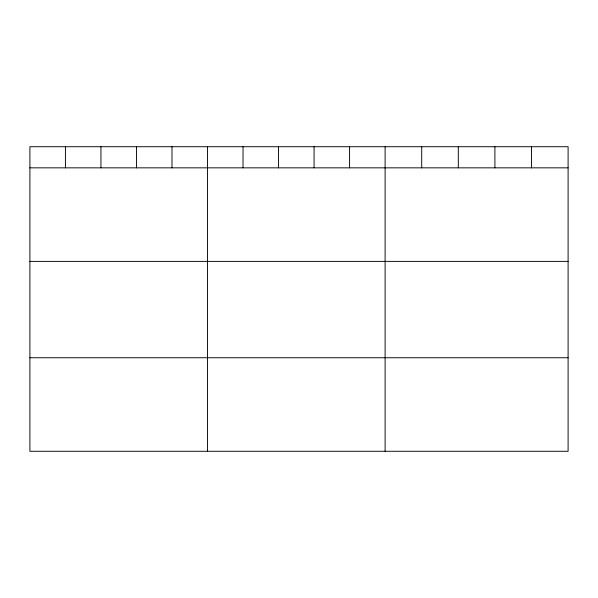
<?xml version="1.0" encoding="UTF-8"?>
<svg xmlns="http://www.w3.org/2000/svg" width="598" height="598" viewBox="0 0 598 598"><rect width="100%" height="100%" fill="white"/><g stroke="black" fill="none" stroke-linecap="round" stroke-linejoin="round"><path stroke-width="0.9" d="M568.1 167.844L568.1 451.281L29.9 451.281L29.9 146.719L568.1 146.719L568.1 167.844L29.9 167.844M29.9 261.378L568.1 261.378M29.9 357.746L568.1 357.746M531.502 146.719L531.502 167.844M494.905 146.719L494.905 167.844M458.307 146.719L458.307 167.844M421.71 146.719L421.71 167.844M385.112 146.719L385.112 451.281M349.591 146.719L349.591 167.844M314.07 146.719L314.07 167.844M278.548 146.719L278.548 167.844M243.027 146.719L243.027 167.844M207.506 146.719L207.506 451.281M171.985 146.719L171.985 167.844M136.464 146.719L136.464 167.844M100.942 146.719L100.942 167.844M65.421 146.719L65.421 167.844"/></g></svg>
